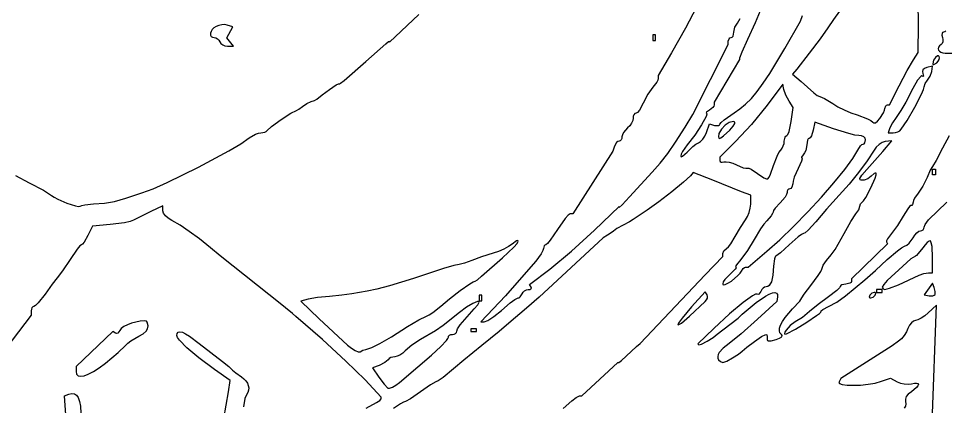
# Model space of a CAD drawing. Extents: x 49.4 to 149.4, y 52.5 to 152.5.
# Drawn here: x 101.08 to 117, y 87.48 to 94.15 of the extents above; entities that cross this region are included whole.
import ezdxf

# ---------------------------------------------------------------- set-up
doc = ezdxf.new("R2010")
doc.units = 0
doc.layers.add('LAYER_1', color=7, linetype='CONTINUOUS')

msp = doc.modelspace()

# ---------------------------------------------------------------- linework, layer by layer
at = {"layer": 'LAYER_1'}
for points in [[(112.787, 94.472), (112.536, 93.986), (112.298, 93.558), (112.069, 93.172), (112.069, 93.121), (112.062, 93.093), (112.042, 93.055), (111.976, 92.969), (111.888, 92.847), (111.81, 92.696), (111.744, 92.573), (111.712, 92.536), (111.687, 92.522), (111.667, 92.516), (111.651, 92.497), (111.64, 92.47), (111.636, 92.437), (111.629, 92.397), (111.608, 92.352), (111.578, 92.308), (111.54, 92.269), (111.472, 92.189), (111.452, 92.149), (111.444, 92.114), (111.44, 92.086), (111.429, 92.063), (111.414, 92.047), (111.394, 92.041), (111.373, 92.035), (111.351, 92.017), (111.316, 91.957), (111.287, 91.873), (110.602, 90.796), (110.554, 90.791), (110.522, 90.769), (110.471, 90.711), (110.34, 90.524), (110.211, 90.339), (110.164, 90.282), (110.136, 90.262), (110.121, 90.257), (110.108, 90.243), (110.097, 90.198), (110.087, 90.161), (110.058, 90.109), (109.965, 89.983), (109.64, 89.606), (109.441, 89.382), (109.234, 89.16), (109.019, 88.939), (109.075, 88.939), (109.138, 88.963), (109.241, 89.031), (109.373, 89.134), (109.523, 89.264), (109.602, 89.323), (109.659, 89.348), (109.678, 89.353), (109.698, 89.369), (109.73, 89.42), (109.747, 89.448), (109.772, 89.471), (109.802, 89.486), (109.834, 89.492), (109.862, 89.495), (109.88, 89.505), (109.888, 89.518), (109.884, 89.535), (109.858, 89.577), (110.206, 89.843), (110.575, 90.15), (110.975, 90.515), (111.396, 90.921), (111.396, 90.904), (111.449, 90.951), (111.576, 91.088), (111.963, 91.509), (112.104, 91.667), (112.232, 91.829), (112.367, 92.024), (112.53, 92.282), (112.664, 92.498), (113.272, 93.701), (113.272, 93.761), (113.286, 93.803), (113.301, 93.816), (113.32, 93.821), (113.339, 93.828), (113.354, 93.848), (113.364, 93.878), (113.368, 93.914), (113.386, 93.998), (113.405, 94.038), (113.428, 94.07), (113.478, 94.149)], [(113.848, 94.35), (113.734, 94.076), (113.604, 93.789), (113.505, 93.572), (113.464, 93.468), (113.464, 93.444), (113.031, 92.712), (113.031, 92.668), (113.025, 92.646), (113.007, 92.622), (112.947, 92.574), (112.898, 92.539), (112.892, 92.528), (112.9, 92.524), (112.904, 92.508), (112.889, 92.465), (112.811, 92.324), (112.694, 92.146), (112.567, 91.977), (112.487, 91.865), (112.463, 91.818), (112.454, 91.785), (112.463, 91.773), (112.486, 91.782), (112.563, 91.855), (112.664, 91.953), (112.715, 91.989), (112.757, 92.011), (112.795, 92.034), (112.833, 92.075), (112.868, 92.129), (112.895, 92.189), (112.947, 92.338), (113.037, 92.314), (113.101, 92.311), (113.12, 92.32), (113.127, 92.335), (113.147, 92.364), (113.199, 92.41), (113.371, 92.529), (113.472, 92.598), (113.57, 92.68), (113.668, 92.778), (113.767, 92.896), (113.872, 93.038), (113.985, 93.206), (114.245, 93.637), (114.513, 94.102), (114.545, 94.202)], [(115.184, 94.273), (115.078, 94.132), (114.981, 93.991), (114.85, 93.798), (114.664, 93.556), (114.447, 93.278), (114.376, 93.192), (114.526, 93.065), (114.741, 92.874), (114.797, 92.829), (114.844, 92.811), (114.926, 92.775), (115.067, 92.687), (115.156, 92.634), (115.264, 92.58), (115.378, 92.531), (115.485, 92.494), (115.661, 92.428), (115.722, 92.396), (115.754, 92.37), (115.774, 92.355), (115.801, 92.36), (115.835, 92.386), (115.875, 92.432), (115.938, 92.53), (115.957, 92.574), (115.964, 92.606), (115.977, 92.649), (115.989, 92.662), (116.005, 92.667), (116.044, 92.667), (116.208, 92.991), (116.347, 93.257), (116.454, 93.439), (116.536, 93.563), (116.54, 94.041), (116.532, 94.435)], [(101.025, 91.45), (101.258, 91.328), (101.505, 91.199), (101.643, 91.111), (101.687, 91.079), (101.75, 91.043), (101.907, 90.975), (102.055, 90.929), (102.108, 90.92), (102.136, 90.926), (102.163, 90.938), (102.216, 90.949), (102.367, 90.965), (102.556, 90.979), (102.726, 91.008), (102.923, 91.062), (103.196, 91.152), (103.389, 91.226), (103.628, 91.331), (104.171, 91.595), (104.688, 91.874), (104.894, 91.998), (105.041, 92.098), (105.147, 92.16), (105.199, 92.179), (105.242, 92.186), (105.307, 92.196), (105.33, 92.208), (105.343, 92.222), (105.424, 92.294), (105.587, 92.412), (105.755, 92.522), (105.85, 92.57), (105.894, 92.59), (105.957, 92.639), (106.032, 92.692), (106.105, 92.723), (106.163, 92.741), (106.201, 92.763), (106.291, 92.838), (106.42, 92.932), (106.536, 93.008), (106.572, 93.028), (106.586, 93.03), (106.593, 93.026), (106.611, 93.036), (106.673, 93.087), (107.042, 93.412), (107.388, 93.716), (107.433, 93.756), (107.452, 93.762), (107.452, 93.744), (107.957, 94.22)], [(117.008, 93.933), (116.992, 93.921), (116.972, 93.917), (116.954, 93.91), (116.944, 93.89), (116.943, 93.861), (116.95, 93.825), (116.958, 93.787), (116.956, 93.751), (116.946, 93.721), (116.929, 93.702), (116.901, 93.679), (116.884, 93.655), (116.879, 93.631), (116.884, 93.608), (116.899, 93.587), (116.923, 93.571), (116.956, 93.56), (116.997, 93.556), (117.115, 93.556)], [(117.067, 92.135), (116.951, 91.921), (116.842, 91.71), (116.78, 91.608), (116.742, 91.542), (116.688, 91.416), (116.616, 91.268), (116.535, 91.148), (116.472, 91.061), (116.453, 91.022), (116.446, 90.992), (116.435, 90.952), (116.424, 90.939), (116.409, 90.935), (116.387, 90.921), (116.355, 90.882), (116.277, 90.755), (116.179, 90.593), (116.076, 90.457), (116.007, 90.366), (115.99, 90.331), (115.989, 90.31), (116.008, 90.279), (115.388, 89.676), (115.388, 89.632), (115.381, 89.615), (115.36, 89.601), (115.292, 89.588), (115.224, 89.576), (115.203, 89.563), (115.196, 89.547), (115.18, 89.52), (115.136, 89.477), (114.994, 89.366), (114.815, 89.235), (114.669, 89.114), (114.545, 89.015), (114.42, 88.936), (114.337, 88.874), (114.267, 88.795), (114.245, 88.761), (114.236, 88.736), (114.243, 88.724), (114.27, 88.73), (114.428, 88.814), (114.623, 88.933), (114.789, 89.044), (114.84, 89.084), (114.859, 89.106), (114.87, 89.125), (114.899, 89.149), (114.995, 89.2), (115.137, 89.278), (115.284, 89.386), (115.615, 89.66), (115.803, 89.822), (116.004, 90.007), (116.178, 90.158), (116.25, 90.21), (116.299, 90.237), (116.337, 90.256), (116.377, 90.29), (116.415, 90.334), (116.447, 90.383), (116.477, 90.429), (116.511, 90.467), (116.545, 90.493), (116.575, 90.502), (116.6, 90.507), (116.62, 90.52), (116.634, 90.539), (116.639, 90.562), (116.655, 90.612), (116.714, 90.689), (117.024, 90.993)], [(110.434, 87.447), (110.584, 87.58), (110.66, 87.639), (110.715, 87.664), (110.755, 87.664), (111.371, 88.241), (111.39, 88.241), (111.435, 88.273), (111.518, 88.35), (111.692, 88.512), (111.757, 88.567), (112.165, 88.998), (112.875, 89.744), (113.176, 90.061), (113.176, 90.111), (113.195, 90.157), (113.241, 90.199), (113.273, 90.227), (113.313, 90.276), (113.392, 90.406), (113.479, 90.558), (113.567, 90.689), (113.602, 90.746), (113.63, 90.816), (113.65, 90.89), (113.657, 90.96), (113.657, 91.116), (113.5, 91.174), (113.007, 91.37), (112.671, 91.506), (112.622, 91.449), (112.501, 91.335), (112.302, 91.171), (112.076, 90.999), (111.877, 90.859), (111.636, 90.695), (111.577, 90.656), (111.468, 90.598), (111.359, 90.539), (111.3, 90.498), (111.26, 90.465), (111.197, 90.426), (111.119, 90.382), (110.025, 89.359), (109.806, 89.171), (109.502, 88.913), (109.335, 88.77), (109.038, 88.532), (108.726, 88.282), (108.37, 87.984), (108.286, 87.923), (108.245, 87.905), (108.153, 87.855), (107.981, 87.736), (107.811, 87.617), (107.724, 87.568), (107.689, 87.558), (107.64, 87.531), (107.522, 87.448)], [(107.052, 87.455), (107.23, 87.551), (107.286, 87.589), (107.307, 87.613), (107.307, 87.646), (107.031, 87.941), (106.701, 88.265), (106.297, 88.632), (105.84, 89.028), (105.782, 89.08), (105.662, 89.181), (105.6, 89.231), (104.542, 90.073), (104.373, 90.212), (104.186, 90.362), (104.011, 90.491), (103.852, 90.597), (103.712, 90.678), (103.65, 90.717), (103.601, 90.762), (103.568, 90.807), (103.556, 90.847), (103.556, 90.933), (103.351, 90.834), (103.053, 90.684), (102.993, 90.663), (102.897, 90.641), (102.652, 90.609), (102.345, 90.584), (102.268, 90.423), (102.204, 90.309), (102.176, 90.274), (102.157, 90.262), (102.131, 90.242), (102.086, 90.187), (101.962, 90.009), (101.831, 89.812), (101.741, 89.693), (101.654, 89.585), (101.533, 89.416), (101.416, 89.266), (101.37, 89.22), (101.341, 89.203), (101.323, 89.197), (101.308, 89.181), (101.299, 89.157), (101.295, 89.128), (101.295, 89.052), (100.745, 88.338)], [(116.774, 87.207), (116.847, 89.222), (116.707, 89.092), (116.647, 89.042), (116.585, 89.001), (116.53, 88.973), (116.488, 88.963), (116.452, 88.952), (116.417, 88.923), (116.384, 88.879), (116.359, 88.824), (116.332, 88.764), (116.292, 88.703), (116.246, 88.648), (116.198, 88.607), (116.086, 88.528), (115.207, 87.962), (115.175, 87.909), (115.171, 87.894), (115.18, 87.881), (115.23, 87.861), (115.314, 87.85), (115.423, 87.847), (115.546, 87.852), (115.674, 87.866), (115.796, 87.887), (115.904, 87.917), (116.058, 87.971), (116.176, 87.908), (116.233, 87.885), (116.296, 87.871), (116.36, 87.868), (116.419, 87.875), (116.471, 87.885), (116.508, 87.886), (116.531, 87.877), (116.538, 87.861), (116.53, 87.838), (116.508, 87.809), (116.418, 87.738), (116.365, 87.696), (116.33, 87.654), (116.314, 87.611), (116.316, 87.567), (116.321, 87.528), (116.314, 87.489), (116.294, 87.452)], [(104.605, 87.279), (104.684, 87.736), (104.714, 87.929), (104.443, 88.121), (104.174, 88.322), (103.97, 88.491), (103.841, 88.621), (103.808, 88.669), (103.796, 88.704), (103.802, 88.74), (103.82, 88.762), (103.851, 88.767), (103.893, 88.758), (103.947, 88.733), (104.014, 88.693), (104.183, 88.566), (104.58, 88.255), (104.691, 88.169), (104.754, 88.11), (104.81, 88.059), (104.906, 87.992), (104.949, 87.96), (104.983, 87.924), (105.008, 87.885), (105.025, 87.845), (105.032, 87.803), (105.029, 87.762), (105.016, 87.723), (104.994, 87.685), (104.967, 87.622), (104.942, 87.479)], [(101.888, 87.34), (101.864, 87.664), (101.941, 87.694), (101.993, 87.707), (102.037, 87.702), (102.073, 87.679), (102.101, 87.636), (102.123, 87.572), (102.139, 87.487), (102.153, 87.25)]]:
    msp.add_lwpolyline(points, dxfattribs=at)
for points in [[(104.77, 93.677), (104.655, 93.815), (104.758, 94.007), (104.664, 94.037), (104.619, 94.044), (104.568, 94.043), (104.517, 94.032), (104.471, 94.014), (104.434, 93.989), (104.405, 93.959), (104.386, 93.927), (104.376, 93.895), (104.376, 93.866), (104.387, 93.843), (104.408, 93.827), (104.44, 93.821), (104.469, 93.815), (104.496, 93.8), (104.519, 93.777), (104.535, 93.749), (104.554, 93.721), (104.585, 93.698), (104.624, 93.682), (104.666, 93.677)], [(111.973, 93.773), (112.021, 93.773), (112.021, 93.869), (111.973, 93.869)], [(116.784, 93.37), (116.789, 93.359), (116.804, 93.358), (116.855, 93.388), (116.88, 93.414), (116.897, 93.444), (116.903, 93.472), (116.897, 93.495), (116.883, 93.507), (116.867, 93.507), (116.83, 93.482), (116.798, 93.431)], [(116.046, 92.27), (116.016, 92.186), (116.105, 92.186), (116.144, 92.19), (116.183, 92.203), (116.218, 92.222), (116.244, 92.246), (116.344, 92.398), (116.476, 92.629), (116.59, 92.851), (116.626, 92.931), (116.639, 92.974), (116.655, 93.032), (116.696, 93.089), (116.74, 93.157), (116.767, 93.238), (116.781, 93.33), (116.683, 93.305), (116.642, 93.289), (116.617, 93.267), (116.608, 93.238), (116.615, 93.203), (116.625, 93.159), (116.621, 93.153), (116.611, 93.16), (116.597, 93.165), (116.578, 93.156), (116.525, 93.088), (116.442, 92.945), (116.323, 92.715), (116.239, 92.568), (116.157, 92.45), (116.091, 92.357)], [(113.774, 91.486), (113.885, 91.414), (113.927, 91.397), (113.953, 91.397), (113.972, 91.422), (113.997, 91.473), (114.05, 91.622), (114.111, 91.784), (114.143, 91.848), (114.172, 91.888), (114.196, 91.92), (114.216, 91.961), (114.229, 92.004), (114.234, 92.045), (114.247, 92.11), (114.26, 92.13), (114.277, 92.137), (114.297, 92.157), (114.318, 92.208), (114.354, 92.379), (114.387, 92.621), (114.316, 92.73), (114.261, 92.833), (114.227, 92.929), (114.21, 93.02), (113.939, 92.663), (113.669, 92.331), (113.398, 92.036), (113.127, 91.765), (113.127, 91.712), (113.133, 91.694), (113.147, 91.683), (113.169, 91.68), (113.195, 91.686), (113.233, 91.689), (113.287, 91.681), (113.35, 91.662), (113.413, 91.634), (113.529, 91.585), (113.573, 91.576), (113.598, 91.578), (113.623, 91.577), (113.664, 91.56)], [(113.112, 92.174), (113.102, 92.114), (113.108, 92.096), (113.12, 92.089), (113.145, 92.101), (113.187, 92.132), (113.296, 92.234), (113.353, 92.298), (113.383, 92.343), (113.386, 92.369), (113.362, 92.378), (113.289, 92.361), (113.216, 92.316), (113.153, 92.25)], [(113.176, 89.591), (113.186, 89.575), (113.216, 89.578), (113.263, 89.6), (113.324, 89.639), (113.436, 89.733), (113.476, 89.777), (113.497, 89.811), (113.528, 89.857), (113.548, 89.872), (113.567, 89.877), (113.611, 89.877), (113.934, 90.151), (114.155, 90.348), (114.393, 90.578), (114.636, 90.827), (114.871, 91.081), (115.087, 91.328), (115.272, 91.553), (115.412, 91.743), (115.497, 91.885), (115.545, 91.961), (115.569, 91.985), (115.588, 91.993), (115.604, 91.999), (115.617, 92.014), (115.629, 92.065), (115.621, 92.095), (115.598, 92.118), (115.562, 92.132), (115.515, 92.137), (115.446, 92.147), (115.341, 92.172), (115.081, 92.254), (114.759, 92.371), (114.731, 92.23), (114.699, 92.131), (114.679, 92.1), (114.661, 92.089), (114.644, 92.081), (114.631, 92.057), (114.619, 91.979), (114.602, 91.884), (114.583, 91.842), (114.561, 91.81), (114.53, 91.77), (114.528, 91.757), (114.537, 91.753), (114.542, 91.738), (114.532, 91.7), (114.474, 91.573), (114.406, 91.421), (114.386, 91.356), (114.378, 91.308), (114.364, 91.249), (114.349, 91.23), (114.33, 91.224), (114.311, 91.219), (114.296, 91.205), (114.286, 91.185), (114.282, 91.16), (114.272, 91.126), (114.247, 91.082), (114.162, 90.983), (114.077, 90.89), (114.051, 90.851), (114.041, 90.824), (114.033, 90.798), (114.01, 90.761), (113.933, 90.674), (113.882, 90.616), (113.825, 90.537), (113.715, 90.353), (113.602, 90.163), (113.485, 90.007), (113.411, 89.915), (113.397, 89.887), (113.402, 89.877), (113.406, 89.868), (113.39, 89.843), (113.308, 89.763), (113.214, 89.666), (113.186, 89.623)], [(113.106, 88.285), (113.139, 88.254), (113.18, 88.241), (113.245, 88.264), (113.346, 88.318), (113.447, 88.382), (113.512, 88.435), (113.592, 88.504), (113.72, 88.6), (113.845, 88.686), (113.914, 88.722), (113.934, 88.712), (113.939, 88.686), (113.938, 88.634), (113.945, 88.618), (113.959, 88.609), (114.009, 88.61), (114.094, 88.635), (114.154, 88.66), (114.19, 88.683), (114.2, 88.704), (114.185, 88.723), (114.16, 88.749), (114.149, 88.784), (114.153, 88.829), (114.171, 88.883), (114.203, 88.943), (114.248, 89.01), (114.377, 89.16), (114.499, 89.293), (114.538, 89.348), (114.574, 89.411), (114.691, 89.562), (114.818, 89.733), (114.859, 89.801), (114.877, 89.844), (114.904, 89.914), (114.957, 89.989), (115.042, 90.087), (115.11, 90.178), (115.263, 90.454), (115.379, 90.663), (115.466, 90.794), (115.513, 90.863), (115.532, 90.923), (115.543, 90.964), (115.569, 90.991), (115.595, 91.018), (115.633, 91.075), (115.72, 91.239), (115.793, 91.404), (115.811, 91.462), (115.811, 91.49), (115.797, 91.494), (115.776, 91.486), (115.726, 91.441), (115.67, 91.396), (115.607, 91.37), (115.554, 91.37), (115.538, 91.38), (115.532, 91.399), (115.568, 91.457), (115.653, 91.555), (115.926, 91.865), (116.079, 92.05), (115.966, 92.034), (115.916, 92.017), (115.863, 91.985), (115.815, 91.941), (115.777, 91.89), (115.656, 91.703), (115.511, 91.505), (115.35, 91.306), (115.177, 91.113), (114.962, 90.876), (114.775, 90.658), (114.643, 90.514), (114.593, 90.47), (114.563, 90.454), (114.53, 90.439), (114.473, 90.397), (114.318, 90.262), (114.168, 90.126), (114.088, 90.069), (114.075, 90.055), (114.064, 90.018), (114.05, 89.894), (114.037, 89.739), (114.012, 89.628), (113.994, 89.59), (113.974, 89.562), (113.95, 89.546), (113.923, 89.54), (113.896, 89.534), (113.869, 89.517), (113.846, 89.492), (113.829, 89.461), (113.799, 89.414), (113.782, 89.407), (113.768, 89.413), (113.741, 89.413), (113.69, 89.387), (113.526, 89.269), (113.295, 89.075), (113.021, 88.822), (112.746, 88.559), (112.764, 88.541), (112.814, 88.554), (112.91, 88.604), (113.012, 88.669), (113.079, 88.724), (113.296, 88.893), (113.439, 89.003), (113.513, 89.067), (113.753, 89.271), (113.91, 89.381), (113.975, 89.416), (114.029, 89.435), (114.071, 89.441), (114.101, 89.432), (114.117, 89.407), (114.118, 89.367), (114.107, 89.29), (113.773, 88.983), (113.492, 88.733), (113.285, 88.566), (113.181, 88.484), (113.117, 88.41), (113.1, 88.376), (113.092, 88.344), (113.094, 88.313)], [(116.831, 91.464), (116.783, 91.464), (116.783, 91.56), (116.831, 91.56)], [(106.73, 88.539), (106.799, 88.485), (106.863, 88.446), (106.914, 88.424), (106.946, 88.425), (106.995, 88.449), (107.043, 88.464), (107.146, 88.495), (107.287, 88.564), (107.486, 88.681), (107.761, 88.856), (107.954, 88.973), (108.087, 89.038), (108.133, 89.06), (108.195, 89.1), (108.33, 89.21), (108.481, 89.336), (108.667, 89.476), (108.832, 89.589), (108.89, 89.624), (108.921, 89.636), (108.963, 89.661), (109.033, 89.72), (109.394, 90.039), (109.585, 90.22), (109.643, 90.286), (109.664, 90.324), (109.656, 90.336), (109.632, 90.33), (109.556, 90.275), (109.497, 90.231), (109.416, 90.187), (109.324, 90.147), (109.231, 90.116), (109.034, 90.055), (108.863, 89.991), (108.738, 89.944), (108.65, 89.925), (108.558, 89.906), (108.379, 89.854), (107.861, 89.68), (107.453, 89.558), (107.231, 89.502), (107.067, 89.467), (106.802, 89.42), (106.63, 89.396), (106.418, 89.376), (106.211, 89.354), (106.051, 89.325), (105.925, 89.292), (106.243, 88.988)], [(115.917, 89.532), (115.931, 89.504), (115.964, 89.492), (116.044, 89.515), (116.195, 89.575), (116.554, 89.739), (116.634, 89.768), (116.71, 89.781), (116.783, 89.781), (116.783, 90.042), (116.772, 90.234), (116.76, 90.298), (116.745, 90.327), (116.723, 90.325), (116.691, 90.303), (116.652, 90.263), (116.613, 90.21), (116.537, 90.111), (116.507, 90.08), (116.487, 90.069), (116.411, 90.018), (116.271, 89.896), (116.001, 89.647), (115.942, 89.582)], [(116.638, 89.403), (116.723, 89.386), (116.787, 89.385), (116.811, 89.394), (116.824, 89.408), (116.826, 89.459), (116.81, 89.526), (116.78, 89.605)], [(108.991, 89.3), (109.039, 89.3), (109.039, 89.396), (108.991, 89.396)], [(112.407, 88.893), (112.411, 88.888), (112.423, 88.89), (112.465, 88.916), (112.607, 89.037), (112.875, 89.287), (112.898, 89.315), (112.912, 89.345), (112.916, 89.375), (112.908, 89.4), (112.876, 89.453), (112.642, 89.196), (112.477, 89.001), (112.426, 88.931)], [(115.701, 89.396), (115.694, 89.362), (115.703, 89.351), (115.719, 89.348), (115.762, 89.362), (115.797, 89.396), (115.804, 89.43), (115.795, 89.44), (115.779, 89.444), (115.736, 89.43)], [(115.821, 89.444), (115.917, 89.444), (115.917, 89.492), (115.821, 89.492)], [(107.423, 87.8), (107.453, 87.797), (107.501, 87.815), (107.56, 87.849), (107.623, 87.896), (107.938, 88.163), (108.17, 88.363), (108.333, 88.514), (108.43, 88.617), (108.454, 88.651), (108.462, 88.674), (108.467, 88.693), (108.483, 88.708), (108.506, 88.719), (108.534, 88.722), (108.562, 88.727), (108.585, 88.738), (108.6, 88.755), (108.606, 88.776), (108.618, 88.818), (108.662, 88.884), (108.907, 89.16), (108.966, 89.231), (108.991, 89.274), (108.983, 89.285), (108.961, 89.285), (108.883, 89.253), (108.775, 89.189), (108.654, 89.1), (108.37, 88.874), (108.241, 88.783), (107.981, 88.632), (107.835, 88.537), (107.721, 88.439), (107.678, 88.4), (107.631, 88.367), (107.584, 88.346), (107.543, 88.338), (107.473, 88.323), (107.445, 88.306), (107.426, 88.287), (107.369, 88.237), (107.275, 88.19), (107.157, 88.145), (107.266, 87.989), (107.357, 87.869)], [(102.57, 88.228), (102.791, 88.409), (102.917, 88.532), (102.953, 88.57), (103.007, 88.613), (103.142, 88.693), (103.216, 88.734), (103.267, 88.776), (103.295, 88.82), (103.302, 88.868), (103.289, 88.93), (103.273, 88.948), (103.249, 88.957), (103.165, 88.95), (103.019, 88.914), (102.949, 88.889), (102.887, 88.857), (102.84, 88.823), (102.815, 88.791), (102.801, 88.764), (102.782, 88.746), (102.762, 88.739), (102.743, 88.744), (102.699, 88.771), (102.065, 88.173), (102.065, 88.087), (102.074, 88.04), (102.101, 88.012), (102.144, 88.003), (102.203, 88.013), (102.276, 88.04), (102.362, 88.085), (102.461, 88.148)], [(108.847, 88.77), (108.943, 88.77), (108.943, 88.819), (108.847, 88.819)]]:
    msp.add_lwpolyline(points, close=True, dxfattribs=at)

doc.saveas('drawing.dxf')
